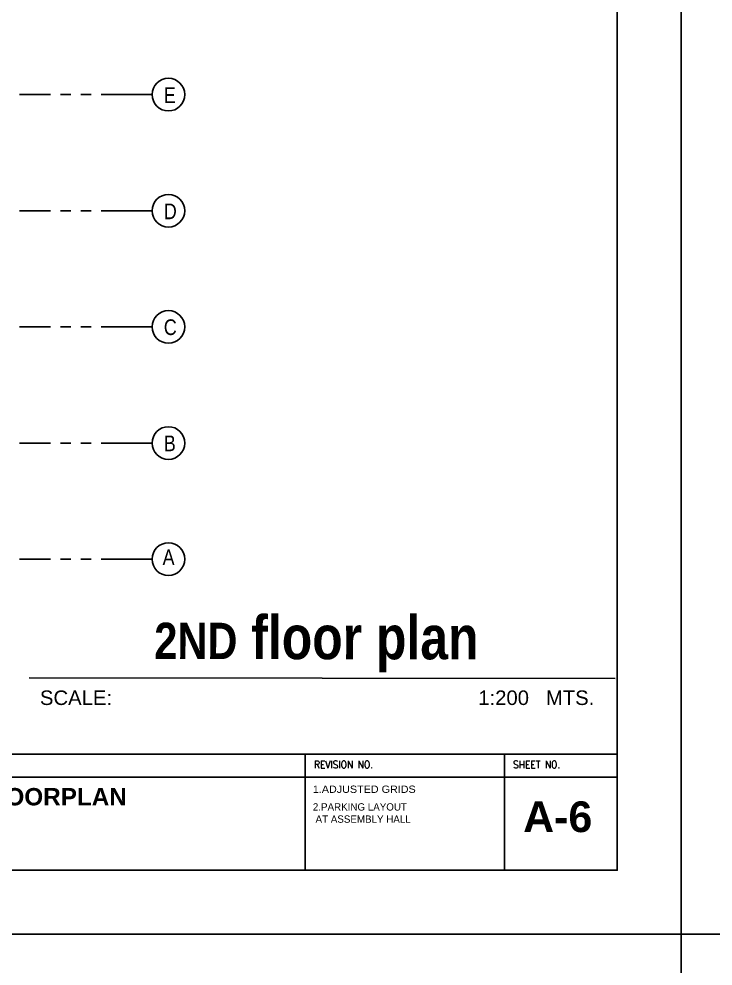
# Model space of a CAD drawing. Header units: millimetres. Extents: x 2148 to 2681, y 758 to 986.
# Drawn here: x 2557.04 to 2580.95, y 908.94 to 941.55 of the extents above; entities that cross this region are included whole.
import ezdxf
from ezdxf.enums import TextEntityAlignment as Align

# ---------------------------------------------------------------- set-up
doc = ezdxf.new("R2010")
doc.units = ezdxf.units.MM
doc.linetypes.add('PHANTOMX2', pattern=[5, 2.5, -0.5, 0.5, -0.5, 0.5, -0.5])
for name, color, linetype in [('4CO', 4, 'Continuous'), ('D', 1, 'Continuous'), ('DIM', 20, 'Continuous'), ('grid', 241, 'PHANTOMX2'), ('p-boarder', 2, 'Continuous'), ('TEXT', 6, 'Continuous'), ('TITLE', 3, 'Continuous'), ('wall', 4, 'Continuous')]:
    doc.layers.add(name, color=color, linetype=linetype)
doc.styles.add('ARIAL', font='arial.ttf')
doc.styles.add('ARIALNW', font='ARIALN.TTF')
doc.styles.add('MMTX$0$ESMX$0$X-OPTA1D', font='x-opta1d')
doc.styles.add('ROMANT', font='romant__.ttf')
doc.styles.add('SANSSERIFBOLD', font='SASB____.pfb', dxfattribs={"height": 0.6})
doc.styles.add('SMOOTHER', font='simplex_.ttf')

# ---------------------------------------------------------------- blocks, each defined once
blk = doc.blocks.new('A$C1DB67A09')
at = {"layer": 'D', "ltscale": 0.5}
blk.add_line((102.807, -77.28, 0), (102.807, -81.28, 0), dxfattribs=at)
at = {"layer": 'Defpoints', "ltscale": 0.5, "elevation": 0}
blk.add_lwpolyline([(7.292, -83.48), (108.892, -83.48), (108.892, -7.28), (7.292, -7.28)], close=True, dxfattribs=at)
at = {"layer": 'p-boarder', "ltscale": 0.5}
for p, q in [((95.948, -77.28, 0), (95.948, -81.28, 0)), ((65.105, -78.08, 0), (106.692, -78.08, 0))]:
    blk.add_line(p, q, dxfattribs=at)
at = {"layer": 'wall', "color": 16, "linetype": 'ByBlock', "ltscale": 1.5}
blk.add_line((9.492, -77.28, 0), (106.692, -77.28, 0), dxfattribs=at)
at = {"layer": 'wall', "color": 16, "linetype": 'ByBlock', "ltscale": 1.5, "elevation": 0}
blk.add_lwpolyline([(9.492, -81.28), (106.692, -81.28), (106.692, -9.48), (9.492, -9.48)], close=True, dxfattribs=at)
at = {"layer": 'TITLE', "style": 'SMOOTHER', "width": 0.9}
for s, height, p in [('REVISION NO.', 0.25344, (96.248, -77.769, 0)), ('SHEET NO.', 0.2534, (103.106, -77.769, 0))]:
    blk.add_text(s, height=height, dxfattribs=at).set_placement(p)

msp = doc.modelspace()

# ---------------------------------------------------------------- linework, layer by layer
msp.add_line((2557.3957606, 918.8594955, 0), (2577.5839304, 918.8465865, 0))
msp.add_line((2557.3957606, 918.8594955, 0), (2577.5839304, 918.8465865, 0))
for centre in [(2562.1910006, 938.9491043, 0), (2562.1910006, 934.9491043, 0), (2562.1910006, 930.9491043, 0), (2562.1910006, 926.9491043, 0), (2562.1910006, 922.9514704, 0)]:
    msp.add_circle(centre, 0.5634965)
at = {"layer": 'Defpoints', "ltscale": 0.5, "elevation": 0}
for points in [[(2478.2500187, 910.0388045), (2579.8500187, 910.0388045), (2579.8500187, 986.2388045), (2478.2500187, 986.2388045)], [(2579.8500187, 910.0388045), (2681.4500187, 910.0388045), (2681.4500187, 986.2388045), (2579.8500187, 986.2388045)], [(2478.2500187, 833.8388045), (2579.8500187, 833.8388045), (2579.8500187, 910.0388045), (2478.2500187, 910.0388045)]]:
    msp.add_lwpolyline(points, close=True, dxfattribs=at)
at = {"layer": 'grid', "ltscale": 0.7}
for p, q in [((2561.6278195, 938.9491043, 0), (2557.0672953, 938.9491043, 0)), ((2561.6278195, 934.9491043, 0), (2557.0672953, 934.9491043, 0)), ((2561.6278195, 930.9491043, 0), (2557.0672953, 930.9491043, 0)), ((2561.6278195, 926.9491043, 0), (2557.0672953, 926.9491043, 0)), ((2561.6278195, 922.9514704, 0), (2557.0672953, 922.9514704, 0))]:
    msp.add_line(p, q, dxfattribs=at)

# ---------------------------------------------------------------- block references
at = {"layer": 'DIM', "color": 8}
for p in [(2470.958248, 993.5189005), (2572.558248, 993.5189005), (2470.958248, 917.3189005), (2572.558248, 917.3189005)]:
    msp.add_blockref('A$C1DB67A09', p, dxfattribs=at)

# ---------------------------------------------------------------- texts
at = {"color": 2, "style": 'MMTX$0$ESMX$0$X-OPTA1D', "text_generation_flag": 6, "width": 1.1}
msp.add_text('1.ADJUSTED GRIDS', height=0.252, rotation=180, dxfattribs=at).set_placement((2567.1651597, 914.9023217, 0))
at = {"color": 0, "insert": (2557.7653455, 918.4290506, 0), "char_height": 0.5, "width": 19.742788118, "attachment_point": 1, "style": 'ARIAL'}
msp.add_mtext('{\\fArial|b0|i0|c204|p34;SCALE:        }          {\\fArial|b0|i0|c204|p34; }                                            {\\fArial|b0|i0|c204|p34;  1:}2{\\fArial|b0|i0|c204|p34;00}   {\\fArial|b0|i0|c204|p34;MTS.}', dxfattribs=at)
at = {"color": 2, "insert": (2567.1662032, 914.5453409), "char_height": 0.252, "width": 50.936817872, "attachment_point": 1, "style": 'MMTX$0$ESMX$0$X-OPTA1D'}
msp.add_mtext('2.PARKING LAYOUT\\P AT ASSEMBLY HALL', dxfattribs=at)
at = {"layer": '4CO', "insert": (2567.288418, 920.0308175, 0), "char_height": 1.5, "width": 32.161121986, "attachment_point": 5, "rotation": 359.93919431, "style": 'ROMANT'}
msp.add_mtext('{\\fTechnicBold|b1|i0|c2|p2;\\H0.8333x;2ND\\H1.2x; floor plan}', dxfattribs=at)
at = {"layer": '4CO', "insert": (2557.204691, 914.766786, 0), "char_height": 0.598468095, "width": 23.501105506, "attachment_point": 5, "style": 'ROMANT'}
msp.add_mtext('{\\fArial|b1|i0|c0|p34;2ND FLOORPLAN}', dxfattribs=at)
at = {"layer": 'TEXT', "color": 11, "style": 'SANSSERIFBOLD'}
msp.add_text('A-6', height=1.05827754, dxfattribs=at).set_placement((2575.5992234, 914.0813205, 0), align=Align.MIDDLE)
at = {"layer": 'TEXT', "char_height": 0.54, "width": 3.396423809, "attachment_point": 1, "style": 'ARIALNW'}
for s, insert in [('E', (2562.0324474, 939.1982333, 0)), ('D', (2562.0324474, 935.1982333, 0)), ('C', (2562.0324474, 931.2086325, 0)), ('B', (2562.0324474, 927.2086325, 0)), ('A', (2561.9905108, 923.2884545, 0))]:
    msp.add_mtext(s, dxfattribs=dict(at, insert=insert))

doc.saveas('drawing.dxf')
